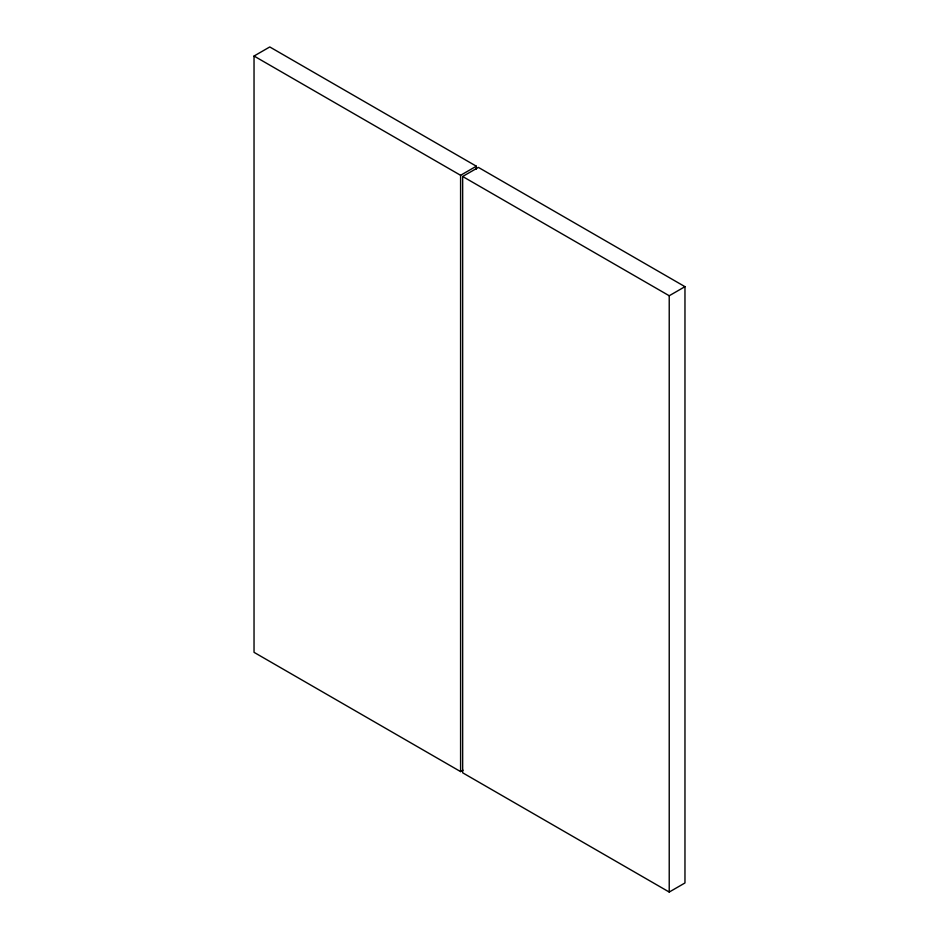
<?xml version="1.0" encoding="UTF-8"?>
<svg xmlns="http://www.w3.org/2000/svg" width="939" height="939" viewBox="0 0 939 939"><rect width="100%" height="100%" fill="white"/><g stroke="black" fill="none" stroke-linecap="round" stroke-linejoin="round"><path stroke-width="1.41" d="M463.021 770.203L460.591 771.6L254.035 652.335L254.035 56.035L269.775 46.95L476.343 166.203L476.343 169.137M254.035 56.035L460.591 175.3L476.343 166.203M462.657 176.485L478.409 167.4L684.965 286.665L684.965 882.965L669.225 892.05L462.657 772.797L462.657 176.485L669.225 295.75L684.965 286.665M669.225 295.75L669.225 892.05M460.591 175.3L460.591 771.6"/></g></svg>
